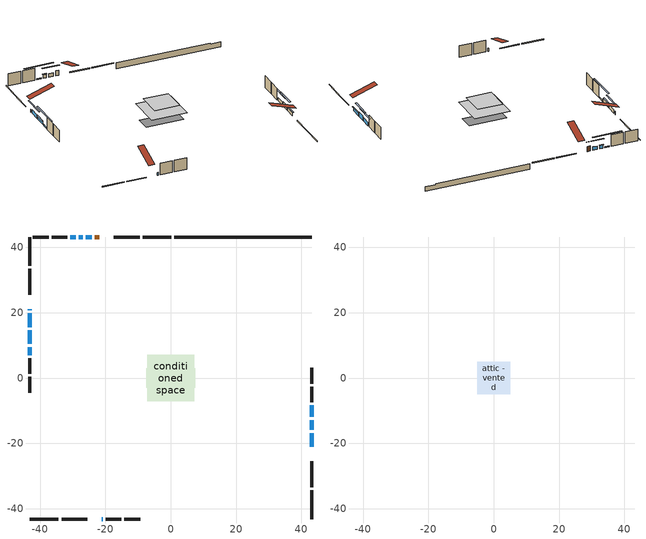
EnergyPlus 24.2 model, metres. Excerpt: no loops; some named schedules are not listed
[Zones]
conditioned space
 floor outside (Floor1 construction): -2.21,-2.21 -2.21,2.21 2.21,2.21 2.21,-2.21 z0.76
 floor adiabatic (AdiabaticFloorConstruction): -7.13,-7.13 -7.13,7.13 7.13,7.13 7.13,-7.13 z3.2
 floor foundation (Slab1 construction): -7.53,-2.99 -7.53,2.99 7.53,2.99 7.53,-2.99 z-1.59
 wall outside (RimJoist1 construction): 0.19,43.18 -8.62,43.18 / -43.18,-43.18 -34.38,-43.18 / -43.18,43.18 -43.18,34.38 / 43.18,-43.18 43.18,-34.38 z0.76:1.06
 wall outside (RimJoist2 construction): -9.54,43.18 -17.43,43.18 / -33.45,-43.18 -25.56,-43.18 / -43.18,33.45 -43.18,25.56 / 43.18,-33.45 43.18,-25.56 z0.76:1.06
 wall outside (AdiabaticWallConstruction 1): -21.88,43.18 -23.25,43.18 z0.76:2.79
 wall outside (AdiabaticWallConstruction): -43.18,21.11 -43.18,20.8 / -21.11,-43.18 -20.8,-43.18 z0.76:1.98; -24.18,43.18 -26.01,43.18 / -43.18,19.88 -43.18,15.61 / 43.18,-21.11 43.18,-16.84 / -26.94,43.18 -28.16,43.18 / -43.18,14.68 -43.18,10.41 / 43.18,-11.94 43.18,-8.28 z0.76:2.18; -29.08,43.18 -30.76,43.18 / -43.18,9.48 -43.18,6.97 z0.76:1.22; 43.18,-15.91 43.18,-12.87 z0.76:2.59
 wall outside (Wall1 construction): -31.69,43.18 -36.39,43.18 / -19.88,-43.18 -15.18,-43.18 / -43.18,6.04 -43.18,1.35 / 43.18,-7.35 43.18,-2.65 z0.76:5.64
 wall outside (Wall2 construction): -37.31,43.18 -42.25,43.18 / -14.25,-43.18 -9.32,-43.18 / -43.18,0.42 -43.18,-4.52 / 43.18,-1.72 43.18,3.21 z0.76:5.64
 wall foundation (FoundationWall1 construction): 1.11,43.18,-1.59 1.11,43.18,0.76 38.97,43.18,0.76 38.97,43.18,0.31 43.18,43.18,0.31 43.18,43.18,-1.59
 window (WindowConstruction 7): -43.18,21.11 -43.18,20.81 z0.76:1.98
 window (WindowConstruction 2): -24.18,43.18 -26.01,43.18 z0.76:2.18
 window (WindowConstruction 3): -43.18,19.88 -43.18,15.61 z0.76:2.18
 window (WindowConstruction 4): 43.18,-21.11 43.18,-16.84 z0.76:2.18
 window (WindowConstruction 5): -26.94,43.18 -28.16,43.18 z0.76:2.18
 window (WindowConstruction 8): -21.11,-43.18 -20.81,-43.18 z0.76:1.98
 window (WindowConstruction 6): -43.18,14.68 -43.18,10.41 z0.76:2.18
 window (WindowConstruction 9): -29.09,43.18 -30.76,43.18 z0.76:1.22
 window (WindowConstruction): 43.18,-15.91 43.18,-12.87 z0.76:2.59
 window (WindowConstruction 10): -43.18,9.48 -43.18,6.97 z0.76:1.22
 window (WindowConstruction 1): 43.18,-11.94 43.18,-8.28 z0.76:2.18
 door (Door): -21.88,43.18 -23.25,43.18 z0.76:2.79
 ceiling adiabatic (AdiabaticFloorConstruction): 7.13,-7.13 7.13,7.13 -7.13,7.13 -7.13,-7.13 z3.2
attic - vented
 floor to conditioned space (Floor2 construction Reversed): -5.05,-5.05 -5.05,5.05 5.05,5.05 5.05,-5.05 z5.64
 roof outside (Roof1 construction): -20.95,43.18,5.64 -20.95,33.34,8.92 -18.36,33.34,8.92 -18.36,43.18,5.64; -22.04,-43.18,5.64 -22.04,-33.34,8.92 -24.63,-33.34,8.92 -24.63,-43.18,5.64; -43.18,22.04,5.64 -33.34,22.04,8.92 -33.34,24.63,8.92 -43.18,24.63,5.64; 43.18,-22.04,5.64 33.34,-22.04,8.92 33.34,-24.63,8.92 43.18,-24.63,5.64
shading: -28.65,43.18 -21.54,43.18 -21.54,43.59 -28.65,43.59 z4.82; -43.18,12.97 -43.18,22.52 -43.59,22.52 -43.59,12.97 z4.82; 43.18,-16.64 43.18,-21.31 43.59,-21.31 43.59,-16.64 z2.38; -28.36,43.18 -26.74,43.18 -26.74,43.59 -28.36,43.59 z2.38; -43.18,10.21 -43.18,14.88 -43.59,14.88 -43.59,10.21 z2.38; -35.84,43.18 -24,43.18 -24,43.59 -35.84,43.59 z6.3; 43.18,-10.23 43.18,-18.55 43.59,-18.55 43.59,-10.23 z5.23; -43.18,1.89 -43.18,14.57 -43.59,14.57 -43.59,1.89 z6.3; 43.18,-5.64 43.18,-14.58 43.59,-14.58 43.59,-5.64 z4.82
[Building]
Building 1: Terrain=Suburbs
[Site:Location]
Toronto City Centre_ON: Latitude {deg}=43.63; Longitude {deg}=-79.39; Time Zone {hr}=-5; Elevation {m}=77; Keep Site Location Information=Yes
[Site:GroundTemperature:Shallow]
5.01852, 3.26908, 3.12898, 3.95918, 7.29196, 10.6092, 13.4851, 15.3069, 15.4617, 13.9799, 11.1774, 7.9619
[Site:WaterMainsTemperature]
Calculation Method=Schedule; Temperature Schedule=mains temperature schedule
[Material] Roughness=Rough; Thermal Absorptance=0.9
Name | Thickness {m} | Conductivity {W/m-K} | Density {kg/m3} | Specific Heat {J/kg-K} | Solar Absorptance | Visible Absorptance
asphalt or fiberglass shingles | 0.00635 | 0.162714 | 1121.4 | 1465.45 | 0.4 | 0.4
ceiling loosefill ins | 0.0846667 | 0.0480833 | 16.02 | 1046.75 | 0.7 | 0.7
ceiling stud and cavity | 0.1397 | 0.0950146 | 65.682 | 1177.47 | 0.7 | 0.7
concrete 4.0 in. | 0.1016 | 1.803125 | 2242.8 | 837.4 | 0.7 | 0.7
concrete 8.0 in. | 0.2032 | 1.803125 | 2242.8 | 837.4 | 0.7 | 0.7
door material | 0.04445 | 0.053851 | 512.64 | 1214.23 | 0.7 | 0.7
exterior vertical ins | 0.0460229 | 0.029427 | 32.04 | 1214.23 | 0.7 | 0.7
floor covering | 0.0127 | 0.0433444 | 54.468 | 1339.84 | 0.6 | 0.6
floor rigid ins; wall rigid ins | 0.051816 | 0.029427 | 32.04 | 1214.23 | 0.7 | 0.7
floor rigid ins 1; wall rigid ins 1 | 0.512978 | 0.029427 | 32.04 | 1214.23 | 0.7 | 0.7
floor stud and cavity | 0.1397 | 0.0962604 | 92.3553 | 1139.71 | 0.7 | 0.7
floor stud and cavity 1 | 0.1397 | 1.75129 | 37.0049 | 1207.88 | 0.7 | 0.7
furniture material conditioned space 1 | 0.1524 | 0.115458 | 640.8 | 1214.23 | 0.6 | 0.6
gypsum board | 0.0127 | 0.160291 | 801 | 837.4 | 0.6 | 0.6
gypsum board 1 | 0.0127 | 0.160291 | 801 | 837.4 | 0.7 | 0.7
osb sheathing 0.5 in. | 0.0127 | 0.115458 | 512.64 | 1214.23 | 0.7 | 0.7
osb sheathing 0.75 in. | 0.01905 | 0.115458 | 512.64 | 1214.23 | 0.7 | 0.7
osb sheathing 2.0 in. | 0.0508 | 0.115458 | 512.64 | 1214.23 | 0.7 | 0.7
rim joist stud and cavity | 0.0508 | 0.0451784 | 125.044 | 1163.47 | 0.6 | 0.6
rim joist stud and cavity 1 | 0.0508 | 0.029095 | 125.044 | 1163.47 | 0.6 | 0.6
wall stud and cavity | 0.1397 | 0.148854 | 139.0536 | 1170.24 | 0.7 | 0.7
wall stud and cavity 1 | 0.1397 | 0.149134 | 139.0536 | 1170.24 | 0.7 | 0.7
wall stud and cavity 2 | 0.0889 | 0.380278 | 52.3479 | 1209.89 | 0.7 | 0.7
wall stud and cavity 3 | 0.0889 | 0.391764 | 83.0341 | 1211.67 | 0.7 | 0.7
wood siding | 0.0254 | 0.102417 | 544.68 | 1172.36 | 0.4 | 0.4
wood siding 1; wood siding 2; wood siding 3 | 0.0254 | 0.102417 | 544.68 | 1172.36 | 0.7 | 0.7
[WindowMaterial:SimpleGlazingSystem]
Name | U-Factor {W/m2-K} | Solar Heat Gain Coefficient
WindowMaterial | 2.918492 | 0.58
WindowMaterial 1 | 2.98209 | 0.54
WindowMaterial 2 | 7.58694 | 0.53
WindowMaterial 3 | 6.83007 | 0.72
WindowMaterial 4 | 5.80348 | 0.59
[Construction]
AdiabaticFloorConstruction: floor stud and cavity 1, floor rigid ins 1, osb sheathing 0.75 in., floor covering
AdiabaticWallConstruction: wood siding 2, wall rigid ins 1, wall stud and cavity 2, gypsum board
AdiabaticWallConstruction 1: wood siding 3, wall rigid ins 1, wall stud and cavity 2, gypsum board
Door: door material
Floor1 construction: floor stud and cavity, floor rigid ins, osb sheathing 0.75 in., floor covering
Floor2 construction Reversed: gypsum board, ceiling stud and cavity, ceiling loosefill ins
FoundationWall1 construction: concrete 8.0 in., gypsum board 1
furniture construction conditioned space 1: furniture material conditioned space 1
PartitionWallConstruction: gypsum board, wall stud and cavity 3, gypsum board
RimJoist1 construction: wood siding 1, osb sheathing 2.0 in., rim joist stud and cavity
RimJoist2 construction: wood siding 1, osb sheathing 2.0 in., rim joist stud and cavity 1
Roof1 construction: asphalt or fiberglass shingles
Slab1 construction: concrete 4.0 in.
Wall1 construction: wood siding, wall rigid ins, osb sheathing 0.5 in., wall stud and cavity, gypsum board
Wall2 construction: wood siding, wall rigid ins, osb sheathing 0.5 in., wall stud and cavity 1, gypsum board
WindowConstruction: WindowMaterial
WindowConstruction 1; WindowConstruction 2; WindowConstruction 3; WindowConstruction 4; WindowConstruction 5; WindowConstruction 6: WindowMaterial 1
WindowConstruction 10; WindowConstruction 9: WindowMaterial 4
WindowConstruction 7: WindowMaterial 2
WindowConstruction 8: WindowMaterial 3
[Zone] Multiplier=1; Part of Total Floor Area=Yes
Name | Volume {m3}
attic - vented | 54.3735
conditioned space | 765.9
[Space]
Name | Zone | Volume {m3}
attic - vented 1 | attic - vented | 54.3735
conditioned space 1 | conditioned space | 765.9
[ZoneInfiltration:EffectiveLeakageArea]
infil attic - vented 1: Zone or Space=attic - vented 1; Schedule=Always On Discrete; Effective Air Leakage Area {cm2}=4298.95; Stack Coefficient=0.000228127; Wind Coefficient=1.02049e-05
[ZoneMixing]
whole house fan mix: Zone or Space=attic - vented; Schedule=Always On Continuous; Design Flow Rate Calculation Method=Flow/Zone; Design Flow Rate {m3/s}=0; Source Zone or Space=conditioned space
[SurfaceProperty:ExposedFoundationPerimeter]
Slab1: Exposed Perimeter Calculation Method=TotalExposedPerimeter; Total Exposed Perimeter {m}=42.063
[InternalMass] Zone or ZoneList=conditioned space; Space or SpaceList=conditioned space 1
Name | Construction | Surface Area {m2}
furniture mass conditioned space 1 | furniture construction conditioned space 1 | 125.216
partition wall mass | PartitionWallConstruction | 313.039
[Lights]
interior lighting: Zone or ZoneList or Space or SpaceList=conditioned space 1; Schedule=interior lighting schedule; Design Level Calculation Method=LightingLevel; Lighting Level {W}=343.2; Return Air Fraction=0; Fraction Radiant=0.6; Fraction Visible=0.2; Fraction Replaceable=1
[People]
occupants: Zone or ZoneList or Space or SpaceList=conditioned space 1; Number of People Schedule=occupants schedule; Number of People Calculation Method=People; Number of People=3; Fraction Radiant=0.314171; Sensible Heat Fraction=0.56303; Activity Level Schedule=occupants activity schedule; Carbon Dioxide Generation Rate {m3/s-W}=0; Enable ASHRAE 55 Comfort Warnings=No; Mean Radiant Temperature Calculation Type=EnclosureAveraged
[ElectricEquipment] Zone or ZoneList or Space or SpaceList=conditioned space 1; Design Level Calculation Method=EquipmentLevel
Name | Schedule | Design Level {W} | Fraction Latent | Fraction Radiant | Fraction Lost
clothes dryer | clothes dryer schedule | 140.772 | 0.015 | 0.081 | 0.85
clothes washer | clothes washer schedule | 32.1985 | 0.03 | 0.162 | 0.7
cooking range | cooking range schedule | 215.147 | 0.08 | 0.432 | 0.2
dishwasher | dishwasher schedule | 66.8632 | 0.3 | 0.18 | 0.4
fridge | fridge schedule | 72.9452 | 0 | 0.6 | 0
mech vent bath fan 0 | mech vent bath fan 0 schedule | 50.2 | 0 | 0 | 1
mech vent house fan | mech vent house fan schedule | 0 | 0 | 0 | 1
mech vent house fan cfis | mech vent house fan cfis schedule | 0 | 0 | 0 | 0
misc plug loads | misc plug loads schedule | 494.7 | 0.045 | 0.513 | 0.1
whole house fan | Always On Discrete | 0 | 0 | 0 | 1
[OtherEquipment] Zone or ZoneList or Space or SpaceList=conditioned space 1; Design Level Calculation Method=EquipmentLevel
Name | Fuel Type | Schedule | Design Level {W} | Fraction Latent | Fraction Radiant | Fraction Lost
clothes dryer 1 | Electricity | clothes dryer schedule | 0 | 0.015 | 0.081 | 0.85
cooking range 1 | Electricity | cooking range schedule | 0 | 0.08 | 0.432 | 0.2
general water use latent | None | general water use schedule | 62.594 | 1 | 0 | 0
general water use sensible | None | general water use schedule | -61.6891 | 0 | 0.6 | 0
mech vent house fan latent load | None | Always On Discrete | 0 | 1 | 0 | 0
mech vent house fan sensible load | None | Always On Discrete | 0 | 0 | 0 | 0
water heater energy adjustment1 | NaturalGas | Always On Discrete | 0.01 | 0 | 0 | 1
[ZoneInfiltration:DesignFlowRate] Zone or ZoneList or Space or SpaceList=conditioned space 1; Schedule=Always On Discrete; Design Flow Rate Calculation Method=Flow/Zone; Design Flow Rate {m3/s}=0
infil flow; natural vent flow; whole house fan flow
[AvailabilityManager:Scheduled]
central ac and furnace airloop Availability Manager: Schedule=Always On Discrete
[Foundation:Kiva]
Foundation Kiva 1: Initial Indoor Air Temperature {C}=18; Wall Height Above Grade {m}=0.760019; Wall Depth Below Slab {m}=0.2032; Custom Block Material Name 1=exterior vertical ins; Custom Block Depth 1 {m}=2.350008; Custom Block X Position 1 {m}=0.2159; Custom Block Z Position 1 {m}=0
[Foundation:Kiva:Settings]
Soil Conductivity {W/m-K}=0.849921; Soil Density {kg/m3}=1842.3; Soil Specific Heat {J/kg-K}=418.7; Ground Solar Absorptivity=0.9; Ground Thermal Absorptivity=0.9; Ground Surface Roughness {m}=0.03; Far-Field Width {m}=40; Deep-Ground Boundary Condition=ZeroFlux; Deep-Ground Depth {m}=40; Minimum Cell Dimension {m}=0.2; Maximum Cell Growth Coefficient=3; Simulation Timestep=Timestep
[Exterior:Lights]
exterior lighting: Schedule=exterior lighting schedule; Design Level {W}=75.6
[EnergyManagementSystem:GlobalVariable]
central_ac_and_furnace_airloop_Fan_RTF
infil_program_Qfan
infil_program_Qinf
natural_vent_program_Qnv
natural_vent_program_Qwhf
[EnergyManagementSystem:Sensor]
Name | Output:Variable or Output:Meter Index Key | Output:Variable or Output:Meter
airflow_gain | infil flow | Infiltration Sensible Heat Gain Energy
airflow_gain_1 | natural vent flow | Infiltration Sensible Heat Gain Energy
airflow_gain_2 | whole house fan flow | Infiltration Sensible Heat Gain Energy
airflow_loss | infil flow | Infiltration Sensible Heat Loss Energy
airflow_loss_1 | natural vent flow | Infiltration Sensible Heat Loss Energy
airflow_loss_2 | whole house fan flow | Infiltration Sensible Heat Loss Energy
clg_load_cond |  | Cooling:EnergyTransfer:Zone:CONDITIONED SPACE
clg_sp_s; clg_sp_s_1 | cooling setpoint | Schedule Value
clothes_dryer_exhaust_0_sch_s | clothes dryer exhaust 0 schedule | Schedule Value
cool_season | cooling season schedule | Schedule Value
htg_load_cond |  | Heating:EnergyTransfer:Zone:CONDITIONED SPACE
htg_sp_s; htg_sp_s_1 | heating setpoint | Schedule Value
ig_ee_conv | clothes dryer | Electric Equipment Convective Heating Energy
ig_ee_conv_2 | cooking range | Electric Equipment Convective Heating Energy
ig_ee_conv_4 | fridge | Electric Equipment Convective Heating Energy
ig_ee_conv_5 | misc plug loads | Electric Equipment Convective Heating Energy
ig_ee_conv_6 | whole house fan | Electric Equipment Convective Heating Energy
ig_ee_rad | clothes dryer | Electric Equipment Radiant Heating Energy
ig_ee_rad_2 | cooking range | Electric Equipment Radiant Heating Energy
ig_ee_rad_4 | fridge | Electric Equipment Radiant Heating Energy
ig_ee_rad_5 | misc plug loads | Electric Equipment Radiant Heating Energy
ig_ee_rad_6 | whole house fan | Electric Equipment Radiant Heating Energy
ig_lgt_conv | interior lighting | Lights Convective Heating Energy
ig_lgt_rad | interior lighting | Lights Radiant Heating Energy
ig_lgt_vis | interior lighting | Lights Visible Radiation Heating Energy
ig_oe_conv | clothes dryer 1 | Other Equipment Convective Heating Energy
ig_oe_conv_1 | cooking range 1 | Other Equipment Convective Heating Energy
ig_oe_conv_2 | general water use latent | Other Equipment Convective Heating Energy
ig_oe_conv_3 | general water use sensible | Other Equipment Convective Heating Energy
ig_oe_conv_4 | water heater energy adjustment1 | Other Equipment Convective Heating Energy
ig_oe_rad | clothes dryer 1 | Other Equipment Radiant Heating Energy
ig_oe_rad_1 | cooking range 1 | Other Equipment Radiant Heating Energy
ig_oe_rad_2 | general water use latent | Other Equipment Radiant Heating Energy
ig_oe_rad_3 | general water use sensible | Other Equipment Radiant Heating Energy
ig_oe_rad_4 | water heater energy adjustment1 | Other Equipment Radiant Heating Energy
ig_ppl_conv | occupants | People Convective Heating Energy
ig_ppl_rad | occupants | People Radiant Heating Energy
im_conv | furniture mass conditioned space 1 | Surface Inside Face Convection Heat Gain Energy
im_conv_1 | partition wall mass | Surface Inside Face Convection Heat Gain Energy
im_ig | furniture mass conditioned space 1 | Surface Inside Face Internal Gains Radiation Heat Gain Energy
im_ig_1 | partition wall mass | Surface Inside Face Internal Gains Radiation Heat Gain Energy
im_lgt | furniture mass conditioned space 1 | Surface Inside Face Lights Radiation Heat Gain Energy
im_lgt_1 | partition wall mass | Surface Inside Face Lights Radiation Heat Gain Energy
im_sol | furniture mass conditioned space 1 | Surface Inside Face Solar Radiation Heat Gain Energy
im_sol_1 | partition wall mass | Surface Inside Face Solar Radiation Heat Gain Energy
im_surf | furniture mass conditioned space 1 | Surface Inside Face Net Surface Thermal Radiation Heat Gain Energy
im_surf_1 | partition wall mass | Surface Inside Face Net Surface Thermal Radiation Heat Gain Energy
mech_vent_bath_fan_0_sch_s | mech vent bath fan 0 schedule | Schedule Value
mv_conv | mech vent bath fan 0 | Electric Equipment Convective Heating Energy
mv_conv_1 | mech vent house fan | Electric Equipment Convective Heating Energy
mv_conv_2 | mech vent house fan cfis | Electric Equipment Convective Heating Energy
mv_conv_3 | mech vent house fan latent load | Other Equipment Convective Heating Energy
mv_conv_4 | mech vent house fan sensible load | Other Equipment Convective Heating Energy
mv_rad | mech vent bath fan 0 | Electric Equipment Radiant Heating Energy
mv_rad_1 | mech vent house fan | Electric Equipment Radiant Heating Energy
mv_rad_2 | mech vent house fan cfis | Electric Equipment Radiant Heating Energy
mv_rad_3 | mech vent house fan latent load | Other Equipment Radiant Heating Energy
mv_rad_4 | mech vent house fan sensible load | Other Equipment Radiant Heating Energy
natural_vent_s | natural vent schedule | Schedule Value
out_pb_s |  | Site Outdoor Air Barometric Pressure
out_wt_s |  | Site Outdoor Air Humidity Ratio
site_vw_s |  | Site Wind Speed
ss_back_out | Window1 | Surface Window Shortwave from Zone Back Out Window Heat Transfer Rate
ss_back_out_1 | Window12 | Surface Window Shortwave from Zone Back Out Window Heat Transfer Rate
ss_back_out_10 | Window6 | Surface Window Shortwave from Zone Back Out Window Heat Transfer Rate
ss_back_out_2 | Window15 | Surface Window Shortwave from Zone Back Out Window Heat Transfer Rate
ss_back_out_3 | Window22 | Surface Window Shortwave from Zone Back Out Window Heat Transfer Rate
ss_back_out_4 | Window29 | Surface Window Shortwave from Zone Back Out Window Heat Transfer Rate
ss_back_out_5 | Window3 | Surface Window Shortwave from Zone Back Out Window Heat Transfer Rate
ss_back_out_6 | Window31 | Surface Window Shortwave from Zone Back Out Window Heat Transfer Rate
ss_back_out_7 | Window38 | Surface Window Shortwave from Zone Back Out Window Heat Transfer Rate
ss_back_out_8 | Window4 | Surface Window Shortwave from Zone Back Out Window Heat Transfer Rate
ss_back_out_9 | Window40 | Surface Window Shortwave from Zone Back Out Window Heat Transfer Rate
ss_conv | Door1 | Surface Inside Face Convection Heat Gain Energy
ss_conv_1 | Window1 | Surface Inside Face Convection Heat Gain Energy
ss_conv_10 | Window40 | Surface Inside Face Convection Heat Gain Energy
ss_conv_11 | Window6 | Surface Inside Face Convection Heat Gain Energy
ss_conv_2 | Window12 | Surface Inside Face Convection Heat Gain Energy
ss_conv_3 | Window15 | Surface Inside Face Convection Heat Gain Energy
ss_conv_4 | Window22 | Surface Inside Face Convection Heat Gain Energy
ss_conv_5 | Window29 | Surface Inside Face Convection Heat Gain Energy
ss_conv_6 | Window3 | Surface Inside Face Convection Heat Gain Energy
ss_conv_7 | Window31 | Surface Inside Face Convection Heat Gain Energy
ss_conv_8 | Window38 | Surface Inside Face Convection Heat Gain Energy
ss_conv_9 | Window4 | Surface Inside Face Convection Heat Gain Energy
ss_ig | Door1 | Surface Inside Face Internal Gains Radiation Heat Gain Energy
ss_ig_1 | Window1 | Surface Inside Face Internal Gains Radiation Heat Gain Energy
ss_ig_10 | Window40 | Surface Inside Face Internal Gains Radiation Heat Gain Energy
ss_ig_11 | Window6 | Surface Inside Face Internal Gains Radiation Heat Gain Energy
ss_ig_2 | Window12 | Surface Inside Face Internal Gains Radiation Heat Gain Energy
ss_ig_3 | Window15 | Surface Inside Face Internal Gains Radiation Heat Gain Energy
ss_ig_4 | Window22 | Surface Inside Face Internal Gains Radiation Heat Gain Energy
ss_ig_5 | Window29 | Surface Inside Face Internal Gains Radiation Heat Gain Energy
ss_ig_6 | Window3 | Surface Inside Face Internal Gains Radiation Heat Gain Energy
ss_ig_7 | Window31 | Surface Inside Face Internal Gains Radiation Heat Gain Energy
ss_ig_8 | Window38 | Surface Inside Face Internal Gains Radiation Heat Gain Energy
ss_ig_9 | Window4 | Surface Inside Face Internal Gains Radiation Heat Gain Energy
ss_lgt | Door1 | Surface Inside Face Lights Radiation Heat Gain Energy
ss_sol | Door1 | Surface Inside Face Solar Radiation Heat Gain Energy
ss_surf | Door1 | Surface Inside Face Net Surface Thermal Radiation Heat Gain Energy
ss_surf_1 | Window1 | Surface Inside Face Net Surface Thermal Radiation Heat Gain Energy
ss_surf_10 | Window40 | Surface Inside Face Net Surface Thermal Radiation Heat Gain Energy
ss_surf_11 | Window6 | Surface Inside Face Net Surface Thermal Radiation Heat Gain Energy
ss_surf_2 | Window12 | Surface Inside Face Net Surface Thermal Radiation Heat Gain Energy
ss_surf_3 | Window15 | Surface Inside Face Net Surface Thermal Radiation Heat Gain Energy
ss_surf_4 | Window22 | Surface Inside Face Net Surface Thermal Radiation Heat Gain Energy
ss_surf_5 | Window29 | Surface Inside Face Net Surface Thermal Radiation Heat Gain Energy
ss_surf_6 | Window3 | Surface Inside Face Net Surface Thermal Radiation Heat Gain Energy
ss_surf_7 | Window31 | Surface Inside Face Net Surface Thermal Radiation Heat Gain Energy
ss_surf_8 | Window38 | Surface Inside Face Net Surface Thermal Radiation Heat Gain Energy
ss_surf_9 | Window4 | Surface Inside Face Net Surface Thermal Radiation Heat Gain Energy
ss_trans_in | Window1 | Surface Window Transmitted Solar Radiation Rate
ss_trans_in_1 | Window12 | Surface Window Transmitted Solar Radiation Rate
ss_trans_in_10 | Window6 | Surface Window Transmitted Solar Radiation Rate
ss_trans_in_2 | Window15 | Surface Window Transmitted Solar Radiation Rate
ss_trans_in_3 | Window22 | Surface Window Transmitted Solar Radiation Rate
ss_trans_in_4 | Window29 | Surface Window Transmitted Solar Radiation Rate
ss_trans_in_5 | Window3 | Surface Window Transmitted Solar Radiation Rate
ss_trans_in_6 | Window31 | Surface Window Transmitted Solar Radiation Rate
ss_trans_in_7 | Window38 | Surface Window Transmitted Solar Radiation Rate
ss_trans_in_8 | Window4 | Surface Window Transmitted Solar Radiation Rate
ss_trans_in_9 | Window40 | Surface Window Transmitted Solar Radiation Rate
ss_trans_out | Window1 | Surface Inside Face Initial Transmitted Diffuse Transmitted Out Window Solar Radiation Rate
ss_trans_out_1 | Window12 | Surface Inside Face Initial Transmitted Diffuse Transmitted Out Window Solar Radiation Rate
ss_trans_out_10 | Window6 | Surface Inside Face Initial Transmitted Diffuse Transmitted Out Window Solar Radiation Rate
ss_trans_out_2 | Window15 | Surface Inside Face Initial Transmitted Diffuse Transmitted Out Window Solar Radiation Rate
ss_trans_out_3 | Window22 | Surface Inside Face Initial Transmitted Diffuse Transmitted Out Window Solar Radiation Rate
ss_trans_out_4 | Window29 | Surface Inside Face Initial Transmitted Diffuse Transmitted Out Window Solar Radiation Rate
ss_trans_out_5 | Window3 | Surface Inside Face Initial Transmitted Diffuse Transmitted Out Window Solar Radiation Rate
ss_trans_out_6 | Window31 | Surface Inside Face Initial Transmitted Diffuse Transmitted Out Window Solar Radiation Rate
ss_trans_out_7 | Window38 | Surface Inside Face Initial Transmitted Diffuse Transmitted Out Window Solar Radiation Rate
ss_trans_out_8 | Window4 | Surface Inside Face Initial Transmitted Diffuse Transmitted Out Window Solar Radiation Rate
ss_trans_out_9 | Window40 | Surface Inside Face Initial Transmitted Diffuse Transmitted Out Window Solar Radiation Rate
s_conv | Floor1 | Surface Inside Face Convection Heat Gain Energy
s_conv_1 | Floor2 | Surface Inside Face Convection Heat Gain Energy
s_conv_10 | RimJoist2:180 | Surface Inside Face Convection Heat Gain Energy
s_conv_11 | RimJoist2:270 | Surface Inside Face Convection Heat Gain Energy
s_conv_12 | RimJoist2:90 | Surface Inside Face Convection Heat Gain Energy
s_conv_13 | Slab1 | Surface Inside Face Convection Heat Gain Energy
s_conv_14 | Wall1:0 | Surface Inside Face Convection Heat Gain Energy
s_conv_15 | Wall1:180 | Surface Inside Face Convection Heat Gain Energy
s_conv_16 | Wall1:270 | Surface Inside Face Convection Heat Gain Energy
s_conv_17 | Wall1:90 | Surface Inside Face Convection Heat Gain Energy
s_conv_18 | Wall2:0 | Surface Inside Face Convection Heat Gain Energy
s_conv_19 | Wall2:180 | Surface Inside Face Convection Heat Gain Energy
s_conv_2 | FoundationWall1 | Surface Inside Face Convection Heat Gain Energy
s_conv_20 | Wall2:270 | Surface Inside Face Convection Heat Gain Energy
s_conv_21 | Wall2:90 | Surface Inside Face Convection Heat Gain Energy
s_conv_3 | inferred conditioned ceiling | Surface Inside Face Convection Heat Gain Energy
s_conv_4 | inferred conditioned floor | Surface Inside Face Convection Heat Gain Energy
s_conv_5 | RimJoist1:0 | Surface Inside Face Convection Heat Gain Energy
s_conv_6 | RimJoist1:180 | Surface Inside Face Convection Heat Gain Energy
s_conv_7 | RimJoist1:270 | Surface Inside Face Convection Heat Gain Energy
s_conv_8 | RimJoist1:90 | Surface Inside Face Convection Heat Gain Energy
s_conv_9 | RimJoist2:0 | Surface Inside Face Convection Heat Gain Energy
s_ig | Floor1 | Surface Inside Face Internal Gains Radiation Heat Gain Energy
s_ig_1 | Floor2 | Surface Inside Face Internal Gains Radiation Heat Gain Energy
s_ig_10 | RimJoist2:180 | Surface Inside Face Internal Gains Radiation Heat Gain Energy
s_ig_11 | RimJoist2:270 | Surface Inside Face Internal Gains Radiation Heat Gain Energy
